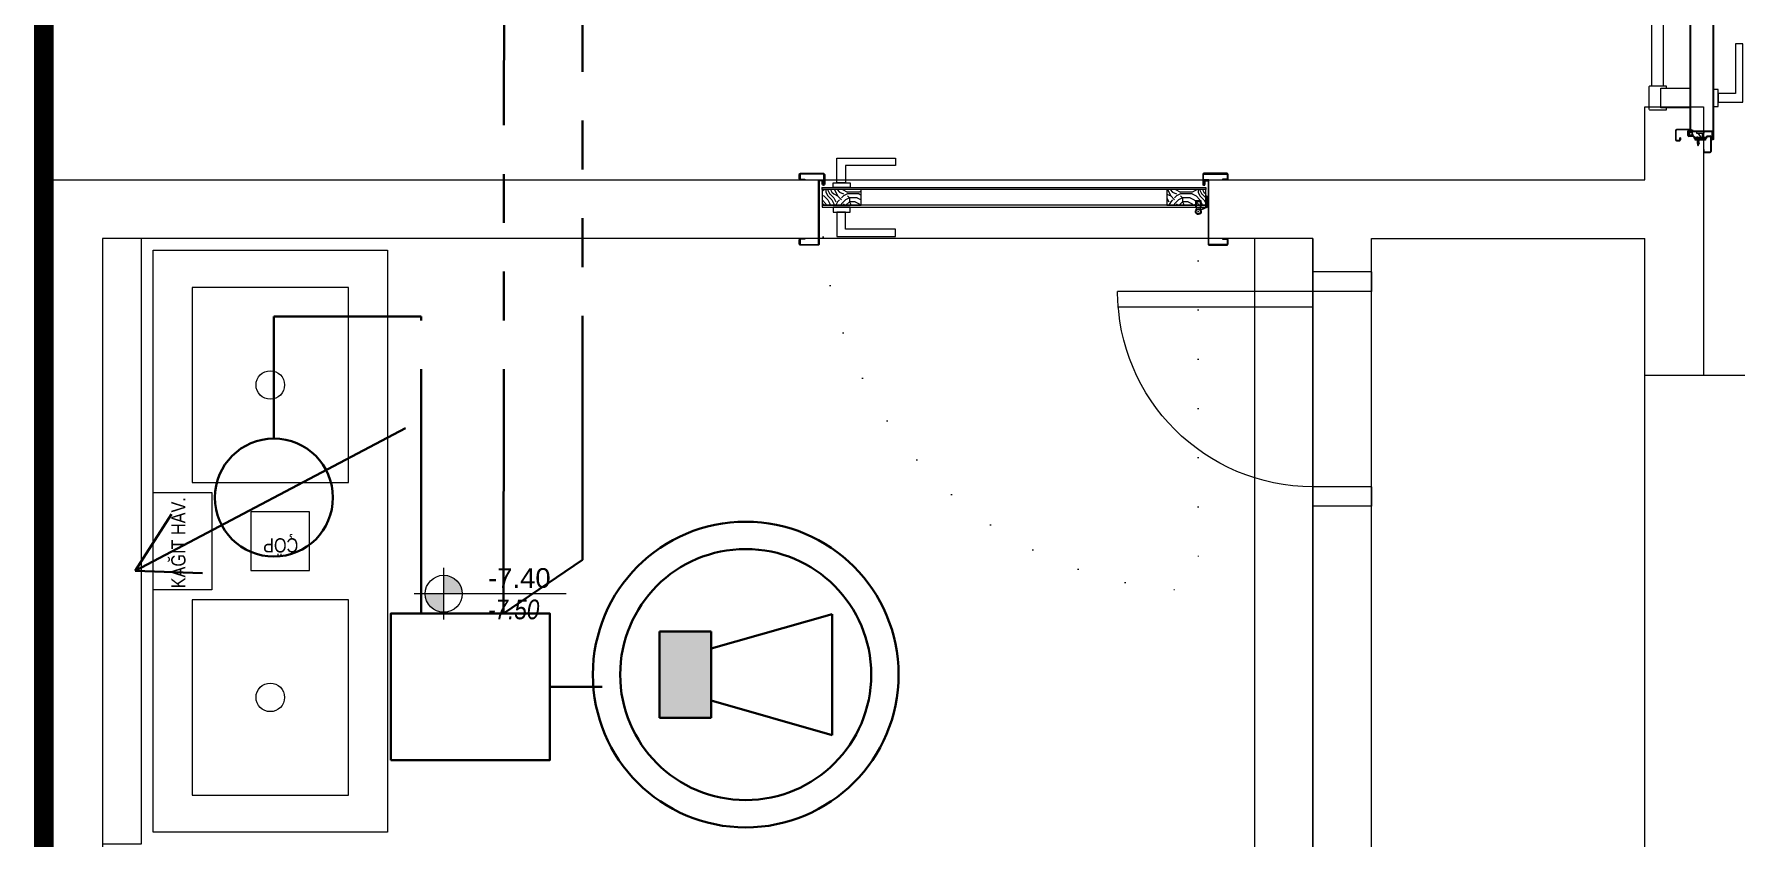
# Model space of a CAD drawing. Header units: metres. Extents: x -13545 to 152404, y -11890 to 28436.
# Drawn here: x 62057.5 to 62493.3, y 2881.5 to 3087.4 of the extents above; entities that cross this region are included whole.
import ezdxf
from ezdxf.enums import TextEntityAlignment as Align

# ---------------------------------------------------------------- set-up
doc = ezdxf.new("R2010")
doc.units = ezdxf.units.M
doc.header["$LTSCALE"] = 100
doc.header["$MEASUREMENT"] = 0
for name, pattern in [('DOT2', [0.125, 0, -0.125]), ('HIDDEN', [0.375, 0.25, -0.125]), ('PHANTOM2', [1.25, 0.625, -0.125, 0.125, -0.125, 0.125, -0.125])]:
    doc.linetypes.add(name, pattern=pattern)
doc.layers.get('0').update_dxf_attribs({"color": 9, "lineweight": 9})
for name, color, linetype, lineweight in [('00', 9, 'Continuous', 9), ('01', 9, 'Continuous', 9), ('06C @ 1', 9, 'Continuous', 9), ('06D', 9, 'Continuous', 9), ('09', 9, 'Continuous', 9), ('10', 9, 'Continuous', 9), ('12', 9, 'Continuous', 9), ('14', 9, 'Continuous', 9), ('20', 9, 'DOT2', 9), ('21', 9, 'Continuous', 9), ('E-3W ACİL ANONS İÇİN HOPARLÖR (GÖMME) (YANGINA DAYANIKLI)', 7, 'Continuous', 30), ('E-KABLO', 7, 'Continuous', 30), ('E-SES AYAR ANAHTARI', 7, 'Continuous', 30), ('E-YAZI', 7, 'Continuous', 30), ('SERAMİK', 1, 'Continuous', 9), ('TEFRİŞ', 9, 'Continuous', 9), ('YAZI', 7, 'Continuous', 9)]:
    doc.layers.add(name, color=color, linetype=linetype, lineweight=lineweight)
doc.styles.add('Arial', font='arial.ttf', dxfattribs={"height": 2.5})
doc.styles.add('MuuM_TEXT-ITALIC', font='ARIALNI.TTF')
doc.styles.add('MuuM_TEXT-STANDART', font='ARIALN.TTF')

# ---------------------------------------------------------------- blocks, each defined once
blk = doc.blocks.new('100_3W ACİL ANONS İÇİN HOPARLÖR (GÖMME) (YANGINA DAYANIKLI)')
at = {"layer": 'E-3W ACİL ANONS İÇİN HOPARLÖR (GÖMME) (YANGINA DAYANIKLI)', "color": 4}
for p, q in [((-0.632, 0.474), (1.58, 1.106)), ((1.58, -1.106), (1.58, 1.106)), ((-1.58, -0.79), (-1.58, 0.79)), ((-1.58, 0.79), (-0.632, 0.79)), ((-0.632, 0.79), (-0.632, -0.79)), ((-0.632, -0.474), (1.58, -1.106)), ((-0.632, -0.79), (-1.58, -0.79))]:
    blk.add_line(p, q, dxfattribs=at)
at = {"layer": 'E-3W ACİL ANONS İÇİN HOPARLÖR (GÖMME) (YANGINA DAYANIKLI)', "color": 3}
for radius in [2.796, 2.296]:
    blk.add_circle((0, 0), radius, dxfattribs=at)
at = {"layer": 'E-3W ACİL ANONS İÇİN HOPARLÖR (GÖMME) (YANGINA DAYANIKLI)', "color": 4}
blk.add_solid([(-1.58, 0.79), (-0.632, 0.79), (-1.58, -0.79), (-0.632, -0.79)], dxfattribs=at)
blk = doc.blocks.new('100_SES AYAR ANAHTARI')
at = {"layer": 'E-SES AYAR ANAHTARI', "color": 4}
for p, q in [((1.776, 3.255), (0.915, 3.283)), ((1.776, 3.255), (-1.686, 1.426)), ((1.776, 3.255), (1.312, 2.529)), ((0, 0), (0, 1.561))]:
    blk.add_line(p, q, dxfattribs=at)
blk.add_circle((0, 2.317), 0.756, dxfattribs=at)
blk = doc.blocks.new('1.bod.mimari.elk')
at = {"layer": '01'}
blk.add_lwpolyline([(6510, -5630), (6510, -5630), (6510, -5630), (6510, -6180), (6780, -6180), (6780, -5630), (6780, -5630), (6780, -5630), (6820, -5630), (6820, -6230), (6470, -6230), (6470, -5630), (6510, -5630)], dxfattribs=at)
blk = doc.blocks.new('*U19')
at = {"ltscale": 15}
for p, q in [((-24.9, 0.9), (-25.7, 0)), ((-24.9, -0.9), (-25.7, 0)), ((-22.9, 1.5), (-24.9, 0.9)), ((-22.9, 1.5), (-22.9, -1.5)), ((-21.2, -2.7), (-18.1, 2.8)), ((-21, -2.7), (-17.9, 2.7)), ((-19.7, -2.7), (-16.6, 2.8)), ((-19.5, -2.7), (-16.4, 2.7)), ((-18.5, 1.5), (-18.3, 2)), ((-18.2, -2.7), (-15.1, 2.8)), ((-18, -2.7), (-14.9, 2.7)), ((-17, 1.5), (-16.8, 2)), ((-16.7, -2.7), (-13.6, 2.8)), ((-16.5, -2.7), (-13.4, 2.7)), ((-15.5, 1.5), (-15.3, 2)), ((-15.2, -2.7), (-12.1, 2.8)), ((-15, -2.7), (-11.9, 2.7)), ((-14, 1.5), (-13.8, 2)), ((-13.7, -2.7), (-10.6, 2.8)), ((-13.5, -2.7), (-10.4, 2.7)), ((-12.5, 1.5), (-12.3, 2)), ((-12.2, -2.7), (-9.1, 2.8)), ((-12, -2.7), (-8.9, 2.7)), ((-11, 1.5), (-10.8, 2)), ((-10.7, -2.7), (-7.6, 2.8)), ((-10.5, -2.7), (-7.4, 2.7)), ((-9.5, 1.5), (-9.3, 2)), ((-9.2, -2.7), (-6.1, 2.8)), ((-9, -2.7), (-5.9, 2.7)), ((-8, 1.5), (-7.8, 2)), ((-7.7, -2.7), (-4.6, 2.8)), ((-7.5, -2.7), (-4.4, 2.7)), ((-6.5, 1.5), (-6.3, 2)), ((-6.2, -2.7), (-3.1, 2.8)), ((-6, -2.7), (-2.9, 2.7)), ((-5, 1.5), (-4.8, 2)), ((-4.7, -2.7), (-1.6, 2.8)), ((-4.5, -2.7), (-1.4, 2.7)), ((-3.5, 1.5), (-3.3, 2)), ((-2, 1.5), (-1.8, 2)), ((-0.5, 4.2), (-1.5, 1.5)), ((0, 0.5), (-0.6, 0.5)), ((-24.9, -0.9), (-22.9, -1.5)), ((-8.6, -1.5), (-22.9, -1.5)), ((-21.2, -2.7), (-20.9, -1.5)), ((-20.3, -1.5), (-19.1, -1.5)), ((-19.7, -2.7), (-19.4, -1.5)), ((-18.8, -1.5), (-17.6, -1.5)), ((-18.2, -2.7), (-17.9, -1.5)), ((-17.3, -1.5), (-16.1, -1.5)), ((-16.7, -2.7), (-16.4, -1.5)), ((-15.8, -1.5), (-14.6, -1.5)), ((-15.2, -2.7), (-14.9, -1.5)), ((-14.3, -1.5), (-13.1, -1.5)), ((-13.7, -2.7), (-13.4, -1.5)), ((-12.8, -1.5), (-11.6, -1.5)), ((-12.2, -2.7), (-11.9, -1.5)), ((-11.3, -1.5), (-10.1, -1.5)), ((-10.7, -2.7), (-10.4, -1.5)), ((-9.8, -1.5), (-8.6, -1.5)), ((-9.2, -2.7), (-8.9, -1.5)), ((-8.3, -1.5), (-7.1, -1.5)), ((-7.7, -2.7), (-7.4, -1.5)), ((-6.8, -1.5), (-5.6, -1.5)), ((-6.2, -2.7), (-5.9, -1.5)), ((-5.3, -1.5), (-4.1, -1.5)), ((-4.7, -2.7), (-4.4, -1.5)), ((-3.8, -1.5), (-2.1, -1.5)), ((-0.5, -4.2), (-1.5, -1.5)), ((0, -0.5), (-0.6, -0.5))]:
    blk.add_line(p, q, dxfattribs=at)
for p, q in [((-6.9, 1.5), (-22.9, 1.5)), ((-17.4, 1.5), (-18.6, 1.5)), ((-15.9, 1.5), (-17.1, 1.5)), ((-14.4, 1.5), (-15.6, 1.5)), ((-12.9, 1.5), (-14.1, 1.5)), ((-11.4, 1.5), (-12.6, 1.5)), ((-9.9, 1.5), (-11.1, 1.5)), ((-8.4, 1.5), (-9.6, 1.5)), ((-6.9, 1.5), (-8.1, 1.5)), ((-5.4, 1.5), (-6.6, 1.5)), ((-3.9, 1.5), (-5.1, 1.5)), ((-2.4, 1.5), (-3.6, 1.5)), ((-1.5, 1.5), (-2.1, 1.5)), ((0, 0.5), (0, 4.1)), ((-1.5, -1.5), (-2.1, -1.5)), ((0, -0.5), (0, -4.1))]:
    blk.add_line(p, q)
for centre, radius, start, end in [((-26, 3.9), 3.92, 274.361, 322.1025), ((-26, -3.9), 3.92, 37.8975, 85.639), ((-18, 2.8), 0.0971, 330.3204, 150.3204), ((-16.5, 2.8), 0.0971, 330.3204, 150.3204), ((-15, 2.8), 0.0971, 330.3204, 150.3204), ((-13.5, 2.8), 0.0971, 330.3204, 150.3204), ((-12, 2.8), 0.0971, 330.3204, 150.3204), ((-10.5, 2.8), 0.0971, 330.3204, 150.3204), ((-9, 2.8), 0.0971, 330.3204, 150.3204), ((-7.5, 2.8), 0.0971, 330.3204, 150.3204), ((-6, 2.8), 0.0971, 330.3204, 150.3204), ((-4.5, 2.8), 0.0971, 330.3204, 150.3204), ((-3, 2.8), 0.0971, 330.3204, 150.3204), ((-1.5, 2.8), 0.0971, 330.3204, 150.3204), ((-0.6, 0), 0.486, 90, 270), ((-0.3, 4.1), 0.25, 0, 150.0864), ((-21.1, -2.7), 0.0971, 150.3204, 330.3204), ((-19.6, -2.7), 0.0971, 150.3204, 330.3204), ((-18.1, -2.7), 0.0971, 150.3204, 330.3204), ((-16.6, -2.7), 0.0971, 150.3204, 330.3204), ((-15.1, -2.7), 0.0971, 150.3204, 330.3204), ((-13.6, -2.7), 0.0971, 150.3204, 330.3204), ((-12.1, -2.7), 0.0971, 150.3204, 330.3204), ((-10.6, -2.7), 0.0971, 150.3204, 330.3204), ((-9.1, -2.7), 0.0971, 150.3204, 330.3204), ((-7.6, -2.7), 0.0971, 150.3204, 330.3204), ((-6.1, -2.7), 0.0971, 150.3204, 330.3204), ((-4.6, -2.7), 0.0971, 150.3204, 330.3204), ((-0.3, -4.1), 0.25, 209.9136, 0)]:
    blk.add_arc(centre, radius, start, end, dxfattribs=at)
blk = doc.blocks.new('conta')
at = {"ltscale": 10}
for p, q in [((-2649.88, 5344.46), (-2649.78, 5344.3)), ((-2649.87, 5345.53), (-2649.81, 5345.61)), ((-2649.78, 5344.3), (-2649.74, 5344.3)), ((-2649.72, 5345.4), (-2649.28, 5345.4)), ((-2649.25, 5345.41), (-2649.09, 5345.51)), ((-2648.97, 5344.05), (-2648.78, 5343.8)), ((-2648.87, 5344.09), (-2648.7, 5343.86)), ((-2648.83, 5344.87), (-2648.56, 5345.24)), ((-2648.77, 5345.12), (-2648.63, 5345.3)), ((-2648.71, 5343.79), (-2648.71, 5343.79)), ((-2648.56, 5345.31), (-2648.56, 5345.31))]:
    blk.add_line(p, q, dxfattribs=at)
for centre, radius, start, end in [((-2653.03, 5345), 3.19, 350.4674, 8.9372), ((-2649.87, 5344.47), 0.02, 170.4674, 213.7451), ((-2649.83, 5345.5), 0.05, 140.6345, 188.9372), ((-2649.74, 5345.58), 0.0696, 22.2428, 159.258), ((-2650.94, 5345.01), 1.24, 340.3382, 16.7772), ((-2649.74, 5344.58), 0.03, 160.3382, 273.2666), ((-2649.72, 5345.37), 0.03, 90, 196.7772), ((-2649.56, 5341.55), 3.01, 80.4362, 93.2666), ((-2649.28, 5345.45), 0.05, 270, 303.0062), ((-2649.22, 5344.14), 0.231, 353.9571, 81.9004), ((-2649.08, 5345.49), 0.03, 4.7972, 123.0062), ((-2649.06, 5344.54), 0.03, 260.4362, 338.7066), ((-2650.22, 5344.99), 1.27, 338.7066, 23.0418), ((-2648.89, 5344.11), 0.1, 173.9571, 217.2653), ((-2649.01, 5345.57), 0.05, 18.7951, 42.1429), ((-2651.17, 5344.83), 2.33, 7.5897, 18.7951), ((-2658.2, 5345.19), 9.36, 353.6857, 357.8537), ((-2648.79, 5344.15), 0.1, 173.6857, 217.2653), ((-2648.81, 5345.15), 0.05, 187.5897, 322.7347), ((-2648.79, 5344.84), 0.05, 142.7347, 180.2669), ((-2648.74, 5343.83), 0.05, 217.2653, 307.2653), ((-2648.74, 5343.83), 0.05, 307.2653, 37.2653), ((-2648.59, 5345.27), 0.05, 52.7347, 142.7347), ((-2648.59, 5345.27), 0.05, 322.7347, 52.7347)]:
    blk.add_arc(centre, radius, start, end, dxfattribs=at)
for points, knots in [([(-2649.74, 5344.31), (-2649.74, 5344.34), (-2649.7, 5344.52), (-2649.59, 5344.33), (-2649.34, 5344.36), (-2649.23, 5344.37), (-2649.18, 5344.37)], [0, 0, 0, 0, 0.1008757, 0.3841126, 0.5436166, 0.6906785, 0.6906785, 0.6906785, 0.6906785]), ([(-2648.98, 5345.6), (-2649, 5345.63), (-2649.09, 5345.71), (-2649.23, 5345.44), (-2649.32, 5345.74), (-2649.39, 5345.46), (-2649.51, 5345.75), (-2649.59, 5345.5), (-2649.65, 5345.57), (-2649.68, 5345.61)], [0.0086373, 0.0086373, 0.0086373, 0.0086373, 0.1097304, 0.3133405, 0.4430081, 0.5658764, 0.7165186, 0.8527974, 0.9648495, 0.9648495, 0.9648495, 0.9648495])]:
    blk.add_open_spline(points, degree=3, knots=knots, dxfattribs=at)
blk = doc.blocks.new('p-yn_sackasa')
at = {"layer": '10', "linetype": 'Continuous'}
for p, q in [((0, 6.16), (0, 6.9)), ((0.01, 6.9), (0.01, 6.15)), ((0.14, 6.9), (0.14, 6.16)), ((0.15, 6.9), (0.15, 6.16)), ((2.69, 7.16), (0.26, 7.16)), ((2.69, 7.15), (0.26, 7.15)), ((2.69, 7.02), (0.26, 7.02)), ((0.26, 7.01), (2.69, 7.01)), ((0.26, 6.05), (0.76, 6.05)), ((0.75, 6.04), (0.26, 6.04)), ((0.26, 5.91), (0.75, 5.91)), ((0.76, 5.9), (0.26, 5.9)), ((0.75, 5.91), (0.75, 6.04)), ((0.76, 5.9), (0.76, 6.05)), ((2.8, 3.29), (2.8, 6.9)), ((2.81, 3.29), (2.81, 6.9)), ((2.94, 3.29), (2.94, 6.9)), ((2.95, 3.29), (2.95, 6.9)), ((-2.19, 0), (-2.19, -0.15)), ((0.67, -0.71), (0.67, 2.27)), ((0.69, -0.71), (0.69, 2.27)), ((0.81, -0.71), (0.81, 2.27)), ((0.83, -0.71), (0.83, 2.27)), ((0.92, 2.33), (0.95, 2.32)), ((0.93, 2.34), (0.95, 2.33)), ((1.01, 2.46), (0.99, 2.47)), ((0.99, 2.46), (1.01, 2.45)), ((1.11, 2.52), (1.11, 3.73)), ((1.12, 2.52), (1.12, 3.73)), ((1.25, 3.73), (1.25, 2.52)), ((1.26, 2.52), (1.26, 3.73)), ((1.37, 3.98), (2.49, 3.98)), ((2.49, 3.97), (1.37, 3.97)), ((1.37, 3.84), (2.49, 3.84)), ((2.49, 3.83), (1.37, 3.83)), ((2.6, 3.69), (2.5, 3.36)), ((2.51, 3.35), (2.61, 3.69)), ((2.73, 3.65), (2.63, 3.32)), ((2.74, 3.64), (2.64, 3.31)), ((-2.95, -0.25), (-2.95, -1.75)), ((-2.94, -1.75), (-2.94, -0.25)), ((-2.81, -0.25), (-2.81, -1.75)), ((-2.8, -0.25), (-2.8, -1.75)), ((-2.19, 0), (-2.7, 0)), ((-2.2, -0.01), (-2.7, -0.01)), ((-2.2, -0.14), (-2.7, -0.14)), ((-2.19, -0.15), (-2.7, -0.15)), ((1.01, -1.85), (-2.7, -1.85)), ((1.01, -1.86), (-2.7, -1.86)), ((-2.7, -1.99), (1.01, -1.99)), ((1.01, -2), (-2.7, -2)), ((-2.2, -0.14), (-2.2, -0.01)), ((0.92, -0.77), (0.95, -0.76)), ((0.93, -0.78), (0.95, -0.77)), ((0.99, -0.89), (1.01, -0.88)), ((1.01, -0.89), (0.99, -0.91)), ((1.11, -0.96), (1.11, -1.75)), ((1.12, -0.96), (1.12, -1.75)), ((1.25, -0.96), (1.25, -1.75)), ((1.26, -0.96), (1.26, -1.75))]:
    blk.add_line(p, q, dxfattribs=at)
for points in [[(0.15, 2.14), (0.67, 2.14), (0.67, -0.54), (0.15, -0.54)], [(0.15, 2.14), (0.41, 2.14), (0.41, -0.54), (0.15, -0.54)]]:
    blk.add_lwpolyline(points, close=True, dxfattribs=at)
for centre, radius, start, end in [((0.26, 6.9), 0.261, 90, 180), ((0.26, 6.16), 0.261, 180, 270), ((0.26, 6.9), 0.249, 90, 180), ((0.26, 6.16), 0.249, 181.345, 271.3502), ((0.26, 6.9), 0.122, 90, 180), ((0.26, 6.16), 0.122, 180, 270), ((0.26, 6.9), 0.11, 90, 180), ((0.26, 6.16), 0.11, 180, 270), ((2.69, 6.9), 0.261, 0, 90), ((2.69, 6.9), 0.249, 0, 90), ((2.69, 6.9), 0.122, 0, 90), ((2.69, 6.9), 0.11, 0, 90), ((0.89, 2.27), 0.219, 63.2153, 180), ((0.89, 2.27), 0.206, 63.2169, 180), ((0.89, 2.27), 0.0801, 63.215, 180), ((0.89, 2.27), 0.0674, 63.2144, 180), ((1.04, 2.52), 0.206, 243.2197, 0), ((1.04, 2.52), 0.219, 243.2148, 0), ((1.04, 2.52), 0.0801, 243.2203, 0), ((1.04, 2.52), 0.0674, 243.2129, 0), ((1.37, 3.73), 0.253, 90, 180), ((1.37, 3.73), 0.24, 90, 180), ((1.37, 3.73), 0.114, 90, 180), ((1.37, 3.73), 0.101, 90, 180), ((2.49, 3.72), 0.261, 342.8602, 90), ((2.49, 3.72), 0.249, 342.8613, 90), ((2.49, 3.72), 0.122, 342.8607, 90), ((2.49, 3.72), 0.11, 342.8621, 90), ((2.72, 3.29), 0.232, 162.8601, 0), ((2.72, 3.29), 0.219, 162.8613, 0), ((2.72, 3.29), 0.0927, 162.8605, 0), ((2.72, 3.29), 0.0801, 162.8624, 0), ((-2.7, -0.25), 0.253, 90, 180), ((-2.7, -1.75), 0.253, 180, 270), ((-2.7, -0.25), 0.24, 90, 180), ((-2.7, -1.75), 0.24, 180, 270), ((-2.7, -0.25), 0.114, 90, 180), ((-2.7, -1.75), 0.114, 180, 270), ((-2.7, -0.25), 0.101, 90, 180), ((-2.7, -1.75), 0.101, 180, 270), ((0.89, -0.71), 0.219, 180, 296.785), ((0.89, -0.71), 0.206, 180, 296.7851), ((0.89, -0.71), 0.0801, 180, 296.785), ((0.89, -0.71), 0.0674, 180, 180.5245), ((0.89, -0.71), 0.0674, 180, 296.7871), ((1.04, -0.96), 0.219, 0, 116.7854), ((1.04, -0.96), 0.206, 0, 116.7836), ((1.04, -0.96), 0.0801, 0, 116.7811), ((1.04, -0.96), 0.0674, 0, 116.7871), ((1.01, -1.75), 0.114, 270, 0), ((1.01, -1.75), 0.24, 270, 0), ((1.01, -1.75), 0.101, 270, 0), ((1.01, -1.75), 0.253, 270, 0)]:
    blk.add_arc(centre, radius, start, end, dxfattribs=at)
at = {"layer": '10', "xscale": 0.0842696629213483, "yscale": 0.0842696629213483, "zscale": 0.0842696629213483}
blk.add_blockref('*U19', (0.95, 1.35), dxfattribs=at)
at = {"layer": '14', "xscale": -0.7887640449438696, "yscale": 0.7887640449438696, "zscale": 0.7887640449438204, "rotation": 90}
blk.add_blockref('conta', (4217.78, -2086.42), dxfattribs=at)
blk = doc.blocks.new('*U335')
at = {"layer": '06D'}
for points in [[(8.5, 9.56), (7.87, 9.56), (7.87, 13.56, -0.414214), (8.25, 13.93), (13.75, 13.93, -0.414214), (14.12, 13.56), (14.12, 9.56), (13.5, 9.56)], [(111.5, 9.56), (112.12, 9.56), (112.12, 13.56, 0.414214), (111.75, 13.93), (106.25, 13.93, 0.414214), (105.87, 13.56), (105.87, 9.56), (106.5, 9.56)]]:
    blk.add_lwpolyline(points, format="xyb", dxfattribs=at)
for points in [[(14.12, 13.31), (105.87, 13.31), (105.87, 10.18), (14.12, 10.18)], [(8.5, 12.06), (13.5, 12.06), (13.5, 3.44), (8.5, 3.44)], [(111.5, 10.94), (106.5, 10.94), (106.5, 3.44), (111.5, 3.44)]]:
    blk.add_lwpolyline(points, close=True, dxfattribs=at)
for points in [[(110.12, -3.81), (110.12, -10.06), (95.12, -10.06), (95.12, -8.19), (107.87, -8.19), (107.87, -8.19), (107.87, -3.81), (110.12, -3.81)], [(111.2, -2.56), (111.2, -3.81), (106.8, -3.81), (106.8, -2.56), (111.2, -2.56)]]:
    blk.add_lwpolyline(points, dxfattribs=at)
at = {"layer": '10', "ltscale": 10}
for p, q in [((2, 1.51), (1, 1.51)), ((2, 1.31), (1, 1.31)), ((1, 0.91), (2, 0.26)), ((2, 0.26), (2, 1.76)), ((2, 1.76), (2.3, 1.76)), ((2, -0.17), (2, 0.26)), ((2.3, -2.19), (2.3, 3.34)), ((2.3, 1.76), (2.3, 0.26)), ((2.3, 0.26), (2.3, -0.17)), ((2.4, 3.44), (117.6, 3.44)), ((2.45, -2.29), (2.45, 3.24)), ((2.5, 3.29), (117.5, 3.29)), ((117.55, -2.29), (117.55, 3.24)), ((117.7, -2.19), (117.7, 3.34)), ((117.7, 1.76), (118, 1.76)), ((117.7, 1.33), (117.7, 1.76)), ((117.7, 1.76), (118, 1.76)), ((117.7, 1.33), (117.7, 1.76)), ((117.7, -0.17), (117.7, 1.33)), ((117.7, -0.17), (117.7, 1.33)), ((118, 1.76), (118, 1.33)), ((118, 1.76), (118, 1.33)), ((118, 1.33), (118, -0.17)), ((119, 0.68), (118, 1.33)), ((118, 1.33), (118, -0.17)), ((119, 0.68), (118, 1.33)), ((118, 0.28), (119, 0.28)), ((118, 0.28), (119, 0.28)), ((118, 0.08), (119, 0.08)), ((118, 0.08), (119, 0.08)), ((-1.6, -2.73), (-1.73, -2.62)), ((-1.6, -2.73), (-1.73, -2.62)), ((-1.22, -2.16), (-1.22, -2.29)), ((-1.22, -2.16), (-1.05, -2.16)), ((-1.22, -2.16), (-1.22, -2.29)), ((-1.22, -2.16), (-1.05, -2.16)), ((-1.05, -2), (-1.05, -2.43)), ((-1.05, -2), (-1.05, -2.43)), ((-0.84, -2), (-0.84, -2.43)), ((-0.84, -2), (-0.84, -2.43)), ((0.3, -2.46), (0.3, -2.34)), ((0.4, -2.24), (2.25, -2.24)), ((0.4, -2.56), (119.6, -2.56)), ((0.45, -2.41), (0.45, -2.39)), ((0.45, -2.39), (2.35, -2.39)), ((0.45, -2.41), (119.54, -2.41)), ((2.3, -0.17), (2, -0.17)), ((119.54, -2.39), (117.65, -2.39)), ((118, -0.17), (117.7, -0.17)), ((118, -0.17), (117.7, -0.17)), ((119.6, -2.24), (117.75, -2.24)), ((119.55, -2.41), (119.55, -2.39)), ((119.7, -2.46), (119.7, -2.34))]:
    blk.add_line(p, q, dxfattribs=at)
blk.add_circle((-0.95, -3.26), 0.843, dxfattribs=at)
blk.add_circle((-0.95, -3.26), 0.843, dxfattribs=at)
for centre, radius, start, end in [((2.4, 3.34), 0.1, 90, 180), ((2.5, 3.24), 0.05, 90, 180), ((117.56, 3.3), 0.141, 14.9271, 75.0729), ((-0.95, -3.26), 1.01, 105.7139, 140.5908), ((-0.95, -3.26), 1.01, 105.7139, 140.5908), ((-0.42, -2.26), 0.428, 142.379, 203.648), ((-0.42, -2.26), 0.428, 142.379, 203.648), ((-0.42, -2.26), 0.302, 119.9685, 254.4476), ((-0.42, -2.26), 0.302, 119.9685, 254.4476), ((0.4, -2.34), 0.1, 90, 180), ((0.4, -2.46), 0.1, 180, 270), ((0.45, -2.39), 0.005, 90, 180), ((0.45, -2.41), 0.005, 180, 270), ((2.25, -2.19), 0.05, 270, 0), ((2.35, -2.29), 0.1, 270, 0), ((117.65, -2.29), 0.1, 180, 270), ((117.75, -2.19), 0.05, 180, 270), ((119.54, -2.39), 0.005, 0, 90), ((119.54, -2.41), 0.005, 270, 360), ((119.6, -2.34), 0.1, 0, 90), ((119.6, -2.46), 0.1, 270, 0)]:
    blk.add_arc(centre, radius, start, end, dxfattribs=at)
at = {"layer": '20'}
blk.add_lwpolyline([(0.3, -2.4), (0.3, -121.8, 0.414214), (119.7, -2.4, -1)], format="xyb", dxfattribs=at)
blk.add_blockref('p-yn_sackasa', (0, 0))
at = {"xscale": -1}
blk.add_blockref('p-yn_sackasa', (120, 0), dxfattribs=at)
blk = doc.blocks.new('p-kapı kolu')
for points in [[(2.2, 0), (2.2, -1.25), (-2.2, -1.25), (-2.2, 0), (2.2, 0)], [(1.225, -1.25), (1.225, -7.5), (-13.775, -7.5), (-13.775, -5.625), (-1.025, -5.625), (-1.025, -5.625), (-1.025, -1.25), (1.225, -1.25)]]:
    blk.add_lwpolyline(points)
blk = doc.blocks.new('K-AH-01')
at = {"layer": '09'}
h = blk.add_hatch(dxfattribs=at)
h.set_pattern_fill('LOGEND', color=256, scale=10, style=0)
h.set_pattern_definition([(7e-15, (-3944.073, -2726.897), (10, 10), [3, -7]), (7e-15, (-3944.073, -2726.397), (10, 10), [3, -7]), (7e-15, (-3943.573, -2725.397), (10, 10), [2, -8]), (7e-15, (-3943.073, -2724.397), (10, 10), [1.5, -8.5]), (7e-15, (-3943.073, -2723.397), (10, 10), [1, -9]), (7e-15, (-3945.573, -2722.397), (10, 10), [0.5, -2.5, 0.5, -6.5]), (7e-15, (-3944.073, -2721.897), (10, 10), [0.5, -4, 1.5, -4]), (7e-15, (-3942.073, -2721.397), (10, 10), [0.5, -0.5, 0.5, -8.5]), (7e-15, (-3942.573, -2720.897), (10, 10), [0.5, -9.5]), (7e-15, (-3943.073, -2719.897), (10, 10), [1.5, -8.5]), (7e-15, (-3943.073, -2718.897), (10, 10), [2, -8]), (7e-15, (-3943.573, -2717.897), (10, 10), [2.5, -3, 0.5, -4]), (90, (-3947.573, -2723.897), (-10, 10), [0.5, -1, 2.5, -6]), (90, (-3947.073, -2722.897), (-10, 10), [0.5, -0.5, 1.5, -7.5]), (90, (-3946.573, -2718.897), (-10, 10), [1, -9]), (90, (-3946.073, -2722.897), (-10, 10), [2, -3, 0.5, -4.5]), (90, (-3945.573, -2717.397), (-10, 10), [0.5, -9.5]), (90, (-3945.073, -2722.397), (-10, 10), [1.5, -8.5]), (90, (-3944.073, -2721.897), (-10, 10), [1, -9]), (90, (-3943.073, -2721.897), (-10, 10), [0.5, -1.5, 1.5, -6.5]), (90, (-3942.573, -2721.397), (-10, 10), [0.5, -9.5]), (90, (-3942.073, -2723.397), (-10, 10), [1.4, -8.6]), (90, (-3941.573, -2725.397), (-10, 10), [1, -9]), (90, (-3940.573, -2721.397), (-10, 10), [0.5, -9.5]), (90, (-3939.573, -2721.897), (-10, 10), [1.5, -8.5]), (90, (-3938.573, -2721.897), (-10, 10), [1.5, -8.5]), (45, (-3940.073, -2725.8966), (1e-15, 10), [0.7071, -0.7071, 0.7071, -12.020836]), (45, (-3942.073, -2723.3966), (1e-15, 10), [1.4142, -12.727936]), (45, (-3946.073, -2718.3966), (1e-15, 10), [1.4142, -12.727936]), (45, (-3944.073, -2720.8966), (1e-15, 10), [1.4142, -12.727936]), (45, (-3943.573, -2722.8966), (1e-15, 10), [1.4142, -12.727936]), (45, (-3940.573, -2724.8966), (1e-15, 10), [1.4142, -12.727936]), (45, (-3941.573, -2724.3966), (1e-15, 10), [2.12132, -12.020816]), (45, (-3944.573, -2719.8966), (1e-15, 10), [0.7071, -13.435036]), (45, (-3945.073, -2718.8966), (1e-15, 10), [0.7071, -13.435036]), (45, (-3941.073, -2718.8966), (1e-15, 10), [0.7071, -13.435036]), (45, (-3945.073, -2723.8966), (1e-15, 10), [0.7071, -13.435036]), (45, (-3939.573, -2720.3966), (1e-15, 10), [0.7071, -13.435036]), (45, (-3943.073, -2721.3966), (1e-15, 10), [0.7071, -13.435036]), (45, (-3942.073, -2720.3966), (1e-15, 10), [0.7071, -13.435036]), (135, (-3942.573, -2722.3966), (-10, 1e-15), [0.7071, -0.7071, 2.12132, -10.606616]), (135, (-3941.073, -2722.3966), (-10, 1e-15), [0.7071, -13.435036]), (135, (-3941.073, -2725.8966), (-10, 1e-15), [0.7071, -13.435036]), (135, (-3943.073, -2723.3966), (-10, 1e-15), [0.7071, -13.435036]), (135, (-3941.573, -2721.3966), (-10, 1e-15), [0.7071, -13.435036]), (135, (-3944.073, -2723.8966), (-10, 1e-15), [0.7071, -13.435036]), (135, (-3940.073, -2723.8966), (-10, 1e-15), [0.7071, -13.435036]), (135, (-3947.073, -2726.8966), (-10, 1e-15), [0.7071, -13.435036]), (135, (-3946.573, -2726.3966), (-10, 1e-15), [1.4142, -12.727936]), (135, (-3946.073, -2725.8966), (-10, 1e-15), [1.4142, -12.727936]), (135, (-3945.073, -2725.8966), (-10, 1e-15), [1.4142, -12.727936]), (135, (-3944.573, -2724.8966), (-10, 1e-15), [1.4142, -12.727936]), (135, (-3940.573, -2720.8966), (-10, 1e-15), [1.4142, -12.727936]), (135, (-3938.573, -2725.8966), (-10, 1e-15), [1.4142, -12.727936]), (135, (-3938.073, -2717.8966), (-10, 1e-15), [1.4142, -12.727936]), (135, (-3938.073, -2718.8966), (-10, 1e-15), [1.4142, -12.727936]), (135, (-3939.073, -2719.3966), (-10, 1e-15), [1.4142, -12.727936]), (135, (-3946.073, -2719.3966), (-10, 1e-15), [2.12132, -12.020816]), (135, (-3939.573, -2720.3966), (-10, 1e-15), [2.12132, -12.020816]), (26.56505, (-3945.0727, -2717.3966), (10, 4e-09), [1.118, -21.24268]), (26.56505, (-3945.0727, -2722.3966), (10, 4e-09), [1.118, -21.24268]), (26.56505, (-3944.0727, -2719.3966), (10, 4e-09), [1.118, -21.24268]), (26.56505, (-3941.0727, -2726.3966), (10, 4e-09), [1.118, -21.24268]), (26.56505, (-3941.5727, -2725.3966), (10, 4e-09), [1.118, -21.24268]), (26.56505, (-3944.5727, -2723.3966), (10, 4e-09), [1.118, -21.24268]), (26.56505, (-3944.5727, -2718.3966), (10, 4e-09), [1.118, -21.24268]), (26.56505, (-3941.5727, -2721.3966), (10, 4e-09), [2.236, -20.12468]), (63.43495, (-3941.5727, -2719.8966), (5e-10, 10), [1.118, -21.24268]), (63.43495, (-3940.0727, -2722.8966), (5e-10, 10), [1.118, -21.24268]), (63.43495, (-3945.0727, -2720.8966), (5e-10, 10), [1.118, -21.24268]), (63.43495, (-3947.0727, -2720.3966), (5e-10, 10), [1.118, -21.24268]), (63.43495, (-3941.0727, -2722.3966), (5e-10, 10), [1.118, -21.24268]), (63.43495, (-3942.0727, -2722.3966), (5e-10, 10), [1.118, -21.24268]), (63.43495, (-3946.0727, -2720.8966), (5e-10, 10), [2.236, -20.12468]), (63.43495, (-3938.5727, -2724.3966), (5e-10, 10), [2.236, -20.12468]), (63.43495, (-3939.5727, -2723.8966), (5e-10, 10), [2.236, -20.12468]), (116.56505, (-3947.5727, -2725.3966), (-4e-09, 10), [1.118, -21.24268]), (116.56505, (-3947.5727, -2719.8966), (-4e-09, 10), [1.118, -21.24268]), (116.56505, (-3945.5727, -2726.8966), (-4e-09, 10), [1.118, -21.24268]), (116.56505, (-3946.5727, -2717.8966), (-4e-09, 10), [1.118, -21.24268]), (116.56505, (-3945.5727, -2723.8966), (-4e-09, 10), [1.118, -21.24268]), (116.56505, (-3943.5727, -2722.8966), (-4e-09, 10), [1.118, -21.24268]), (116.56505, (-3942.5727, -2720.8966), (-4e-09, 10), [1.118, -21.24268]), (116.56505, (-3947.0727, -2724.8966), (3.2e-06, 10.0000016), [1.118, -21.24268]), (116.56505, (-3944.5727, -2723.3966), (-4e-09, 10), [1.118, -21.24268]), (116.56505, (-3941.5727, -2724.3966), (-4e-09, 10), [1.118, -21.24268]), (116.56505, (-3940.5727, -2723.3966), (-4e-09, 10), [1.118, -21.24268]), (116.56505, (-3938.5727, -2720.3966), (-4e-09, 10), [1.118, -21.24268]), (116.56505, (-3946.0727, -2717.3966), (-4e-09, 10), [1.118, -21.24268]), (116.56505, (-3947.5727, -2717.8966), (-4e-09, 10), [2.236, -20.12468]), (116.56505, (-3946.0727, -2724.8966), (-4e-09, 10), [2.236, -20.12468]), (153.43495, (-3947.5727, -2726.3966), (-10, 5e-10), [1.118, -21.24268]), (153.43495, (-3939.0727, -2726.8966), (-10, 5e-10), [1.118, -21.24268]), (153.43495, (-3939.5727, -2721.8966), (-10, 5e-10), [1.118, -21.24268]), (153.43495, (-3943.5727, -2725.3966), (-10, 5e-10), [1.118, -21.24268]), (153.43495, (-3944.0727, -2726.3966), (-10, 5e-10), [1.118, -21.24268]), (153.43495, (-3943.0727, -2724.3966), (-10, 5e-10), [1.118, -21.24268]), (153.43495, (-3940.0727, -2718.3966), (-10, 5e-10), [1.118, -21.24268]), (153.43495, (-3939.0727, -2717.8966), (-10, 5e-10), [2.236, -20.12468])])
h.paths.add_polyline_path([(10.77, 6.46), (10.77, 2.46), (0.77, 2.46), (0.77, 6.46)])
h = blk.add_hatch(dxfattribs=at)
h.set_pattern_fill('LOGEND', color=256, scale=10, style=0)
h.set_pattern_definition([(7e-15, (-3938.781, -2726.897), (10, 10), [3, -7]), (7e-15, (-3938.781, -2726.397), (10, 10), [3, -7]), (7e-15, (-3938.281, -2725.397), (10, 10), [2, -8]), (7e-15, (-3937.781, -2724.397), (10, 10), [1.5, -8.5]), (7e-15, (-3937.781, -2723.397), (10, 10), [1, -9]), (7e-15, (-3940.281, -2722.397), (10, 10), [0.5, -2.5, 0.5, -6.5]), (7e-15, (-3938.781, -2721.897), (10, 10), [0.5, -4, 1.5, -4]), (7e-15, (-3936.781, -2721.397), (10, 10), [0.5, -0.5, 0.5, -8.5]), (7e-15, (-3937.281, -2720.897), (10, 10), [0.5, -9.5]), (7e-15, (-3937.781, -2719.897), (10, 10), [1.5, -8.5]), (7e-15, (-3937.781, -2718.897), (10, 10), [2, -8]), (7e-15, (-3938.281, -2717.897), (10, 10), [2.5, -3, 0.5, -4]), (90, (-3942.281, -2723.897), (-10, 10), [0.5, -1, 2.5, -6]), (90, (-3941.781, -2722.897), (-10, 10), [0.5, -0.5, 1.5, -7.5]), (90, (-3941.281, -2718.897), (-10, 10), [1, -9]), (90, (-3940.781, -2722.897), (-10, 10), [2, -3, 0.5, -4.5]), (90, (-3940.281, -2717.397), (-10, 10), [0.5, -9.5]), (90, (-3939.781, -2722.397), (-10, 10), [1.5, -8.5]), (90, (-3938.781, -2721.897), (-10, 10), [1, -9]), (90, (-3937.781, -2721.897), (-10, 10), [0.5, -1.5, 1.5, -6.5]), (90, (-3937.281, -2721.397), (-10, 10), [0.5, -9.5]), (90, (-3936.781, -2723.397), (-10, 10), [1.4, -8.6]), (90, (-3936.281, -2725.397), (-10, 10), [1, -9]), (90, (-3935.281, -2721.397), (-10, 10), [0.5, -9.5]), (90, (-3934.281, -2721.897), (-10, 10), [1.5, -8.5]), (90, (-3933.281, -2721.897), (-10, 10), [1.5, -8.5]), (45, (-3934.781, -2725.8966), (1e-15, 10), [0.7071, -0.7071, 0.7071, -12.020836]), (45, (-3936.781, -2723.3966), (1e-15, 10), [1.4142, -12.727936]), (45, (-3940.781, -2718.3966), (1e-15, 10), [1.4142, -12.727936]), (45, (-3938.781, -2720.8966), (1e-15, 10), [1.4142, -12.727936]), (45, (-3938.281, -2722.8966), (1e-15, 10), [1.4142, -12.727936]), (45, (-3935.281, -2724.8966), (1e-15, 10), [1.4142, -12.727936]), (45, (-3936.281, -2724.3966), (1e-15, 10), [2.12132, -12.020816]), (45, (-3939.281, -2719.8966), (1e-15, 10), [0.7071, -13.435036]), (45, (-3939.781, -2718.8966), (1e-15, 10), [0.7071, -13.435036]), (45, (-3935.781, -2718.8966), (1e-15, 10), [0.7071, -13.435036]), (45, (-3939.781, -2723.8966), (1e-15, 10), [0.7071, -13.435036]), (45, (-3934.281, -2720.3966), (1e-15, 10), [0.7071, -13.435036]), (45, (-3937.781, -2721.3966), (1e-15, 10), [0.7071, -13.435036]), (45, (-3936.781, -2720.3966), (1e-15, 10), [0.7071, -13.435036]), (135, (-3937.281, -2722.3966), (-10, 1e-15), [0.7071, -0.7071, 2.12132, -10.606616]), (135, (-3935.781, -2722.3966), (-10, 1e-15), [0.7071, -13.435036]), (135, (-3935.781, -2725.8966), (-10, 1e-15), [0.7071, -13.435036]), (135, (-3937.781, -2723.3966), (-10, 1e-15), [0.7071, -13.435036]), (135, (-3936.281, -2721.3966), (-10, 1e-15), [0.7071, -13.435036]), (135, (-3938.781, -2723.8966), (-10, 1e-15), [0.7071, -13.435036]), (135, (-3934.781, -2723.8966), (-10, 1e-15), [0.7071, -13.435036]), (135, (-3941.781, -2726.8966), (-10, 1e-15), [0.7071, -13.435036]), (135, (-3941.281, -2726.3966), (-10, 1e-15), [1.4142, -12.727936]), (135, (-3940.781, -2725.8966), (-10, 1e-15), [1.4142, -12.727936]), (135, (-3939.781, -2725.8966), (-10, 1e-15), [1.4142, -12.727936]), (135, (-3939.281, -2724.8966), (-10, 1e-15), [1.4142, -12.727936]), (135, (-3935.281, -2720.8966), (-10, 1e-15), [1.4142, -12.727936]), (135, (-3933.281, -2725.8966), (-10, 1e-15), [1.4142, -12.727936]), (135, (-3932.781, -2717.8966), (-10, 1e-15), [1.4142, -12.727936]), (135, (-3932.781, -2718.8966), (-10, 1e-15), [1.4142, -12.727936]), (135, (-3933.781, -2719.3966), (-10, 1e-15), [1.4142, -12.727936]), (135, (-3940.781, -2719.3966), (-10, 1e-15), [2.12132, -12.020816]), (135, (-3934.281, -2720.3966), (-10, 1e-15), [2.12132, -12.020816]), (26.56505, (-3939.7813, -2717.3966), (10, 4e-09), [1.118, -21.24268]), (26.56505, (-3939.7813, -2722.3966), (10, 4e-09), [1.118, -21.24268]), (26.56505, (-3938.7813, -2719.3966), (10, 4e-09), [1.118, -21.24268]), (26.56505, (-3935.7813, -2726.3966), (10, 4e-09), [1.118, -21.24268]), (26.56505, (-3936.2813, -2725.3966), (10, 4e-09), [1.118, -21.24268]), (26.56505, (-3939.2813, -2723.3966), (10, 4e-09), [1.118, -21.24268]), (26.56505, (-3939.2813, -2718.3966), (10, 4e-09), [1.118, -21.24268]), (26.56505, (-3936.2813, -2721.3966), (10, 4e-09), [2.236, -20.12468]), (63.43495, (-3936.2813, -2719.8966), (5e-10, 10), [1.118, -21.24268]), (63.43495, (-3934.7813, -2722.8966), (5e-10, 10), [1.118, -21.24268]), (63.43495, (-3939.7813, -2720.8966), (5e-10, 10), [1.118, -21.24268]), (63.43495, (-3941.7813, -2720.3966), (5e-10, 10), [1.118, -21.24268]), (63.43495, (-3935.7813, -2722.3966), (5e-10, 10), [1.118, -21.24268]), (63.43495, (-3936.7813, -2722.3966), (5e-10, 10), [1.118, -21.24268]), (63.43495, (-3940.7813, -2720.8966), (5e-10, 10), [2.236, -20.12468]), (63.43495, (-3933.2813, -2724.3966), (5e-10, 10), [2.236, -20.12468]), (63.43495, (-3934.2813, -2723.8966), (5e-10, 10), [2.236, -20.12468]), (116.56505, (-3942.2813, -2725.3966), (-4e-09, 10), [1.118, -21.24268]), (116.56505, (-3942.2813, -2719.8966), (-4e-09, 10), [1.118, -21.24268]), (116.56505, (-3940.2813, -2726.8966), (-4e-09, 10), [1.118, -21.24268]), (116.56505, (-3941.2813, -2717.8966), (-4e-09, 10), [1.118, -21.24268]), (116.56505, (-3940.2813, -2723.8966), (-4e-09, 10), [1.118, -21.24268]), (116.56505, (-3938.2813, -2722.8966), (-4e-09, 10), [1.118, -21.24268]), (116.56505, (-3937.2813, -2720.8966), (-4e-09, 10), [1.118, -21.24268]), (116.56505, (-3941.7813, -2724.8966), (3.2e-06, 10.0000016), [1.118, -21.24268]), (116.56505, (-3939.2813, -2723.3966), (-4e-09, 10), [1.118, -21.24268]), (116.56505, (-3936.2813, -2724.3966), (-4e-09, 10), [1.118, -21.24268]), (116.56505, (-3935.2813, -2723.3966), (-4e-09, 10), [1.118, -21.24268]), (116.56505, (-3933.2813, -2720.3966), (-4e-09, 10), [1.118, -21.24268]), (116.56505, (-3940.7813, -2717.3966), (-4e-09, 10), [1.118, -21.24268]), (116.56505, (-3942.2813, -2717.8966), (-4e-09, 10), [2.236, -20.12468]), (116.56505, (-3940.7813, -2724.8966), (-4e-09, 10), [2.236, -20.12468]), (153.43495, (-3942.2813, -2726.3966), (-10, 5e-10), [1.118, -21.24268]), (153.43495, (-3933.7813, -2726.8966), (-10, 5e-10), [1.118, -21.24268]), (153.43495, (-3934.2813, -2721.8966), (-10, 5e-10), [1.118, -21.24268]), (153.43495, (-3938.2813, -2725.3966), (-10, 5e-10), [1.118, -21.24268]), (153.43495, (-3938.7813, -2726.3966), (-10, 5e-10), [1.118, -21.24268]), (153.43495, (-3937.7813, -2724.3966), (-10, 5e-10), [1.118, -21.24268]), (153.43495, (-3934.7813, -2718.3966), (-10, 5e-10), [1.118, -21.24268]), (153.43495, (-3933.7813, -2717.8966), (-10, 5e-10), [2.236, -20.12468])])
h.paths.add_polyline_path([(89.06, 2.47), (89.06, 6.46), (99.06, 6.47), (99.06, 2.47)])
at = {"layer": '10'}
for points in [[(-0.44, -1.7), (1.3, -1.7, 0.414214), (1.6, -1.4), (1.6, 1.1, 0.414214), (1.3, 1.4, 0.414214), (1, 1.1), (1, 0.2), (0.2, 0.2), (0.2, 16.4, 0.414214), (-0.1, 16.7), (-4.6, 16.7, 0.414214), (-4.9, 16.4), (-4.9, 15.3, 0.414214), (-4.6, 15), (-3.5, 15), (-3.5, 15.2), (-4.6, 15.2, -0.414214), (-4.7, 15.3), (-4.7, 16.4, -0.414214), (-4.6, 16.5), (-0.2, 16.5), (-0.1, 16.5, -0.414214), (0, 16.4), (0, 0), (1.2, 0), (1.2, 1.1, -0.414214), (1.3, 1.2, -0.414214), (1.4, 1.1), (1.4, -1.4, -0.414214), (1.3, -1.5), (-0.44, -1.5), (-4.6, -1.5, -0.414214), (-4.7, -1.4), (-4.7, -0.3, -0.414214), (-4.6, -0.2), (-3.5, -0.2), (-3.5, 0), (-4.6, 0, 0.414214), (-4.9, -0.3), (-4.9, -1.4, 0.414214), (-4.6, -1.7)], [(100.44, -1.7), (98.7, -1.7, -0.414214), (98.4, -1.4), (98.4, 1.1, -0.414214), (98.7, 1.4, -0.414214), (99, 1.1), (99, 0.2), (99.8, 0.2), (99.8, 16.4, -0.414214), (100.1, 16.7), (104.6, 16.7, -0.414214), (104.9, 16.4), (104.9, 15.3, -0.414214), (104.6, 15), (103.5, 15), (103.5, 15.2), (104.6, 15.2, 0.414214), (104.7, 15.3), (104.7, 16.4, 0.414214), (104.6, 16.5), (100.2, 16.5), (100.1, 16.5, 0.414214), (100, 16.4), (100, 0), (98.8, 0), (98.8, 1.1, 0.414214), (98.7, 1.2, 0.414214), (98.6, 1.1), (98.6, -1.4, 0.414214), (98.7, -1.5), (100.44, -1.5), (104.6, -1.5, 0.414214), (104.7, -1.4), (104.7, -0.3, 0.414214), (104.6, -0.2), (103.5, -0.2), (103.5, 0), (104.6, 0, -0.414214), (104.9, -0.3), (104.9, -1.4, -0.414214), (104.6, -1.7)], [(2.15, 7.6), (0.77, 6.96), (0.77, 4.09), (0.57, 4.09), (0.57, 7.09), (2.04, 7.77, -14.796002)]]:
    blk.add_lwpolyline(points, format="xyb", close=True, dxfattribs=at)
blk.add_circle((2.72, 8.09), 0.55, dxfattribs=at)
at = {"layer": '12'}
for points in [[(0.77, 6.46), (99.06, 6.47), (99.06, 6.97), (0.77, 6.96)], [(0.77, 2.46), (10.77, 2.46), (10.77, 6.46), (0.77, 6.46)], [(89.06, 2.46), (99.06, 2.46), (99.06, 6.47), (89.06, 6.47)], [(0.77, 2.46), (99.06, 2.46), (99.06, 1.96), (0.77, 1.96)]]:
    blk.add_lwpolyline(points, close=True, dxfattribs=at)
at = {"layer": '20'}
blk.add_lwpolyline([(2.72, 8.09), (2.72, 105.23)], dxfattribs=at)
at = {"layer": '20', "linetype": 'HIDDEN'}
for points in [[(1.97, 6.89), (1.97, 5.39), (3.47, 5.39), (3.47, 6.89)], [(2.17, 7.58), (2.17, 5.59), (3.27, 5.59), (3.27, 7.58)]]:
    blk.add_lwpolyline(points, dxfattribs=at)
at = {"layer": '20'}
blk.add_arc((0.77, 6.96), 98.29, 357.0842, 88.8632, dxfattribs=at)
at = {"layer": '06C @ 1', "xscale": -1, "rotation": 180}
blk.add_blockref('p-kapı kolu', (94.06, 6.97), dxfattribs=at)
at = {"layer": '06C @ 1'}
blk.add_blockref('p-kapı kolu', (94.06, 1.96), dxfattribs=at)
blk = doc.blocks.new('ttttttttttttt')
for points in [[(3983.49, -30733.6), (3983.49, -30748.6)], [(3988.49, -30733.6), (3983.49, -30733.6)], [(3988.49, -30733.6), (3988.49, -30748.6)], [(4043.49, -30733.6), (4038.49, -30733.6)], [(4038.49, -30733.6), (4038.49, -30748.6)], [(4043.49, -30733.6), (4043.49, -30748.6)], [(3988.49, -30748.6), (3983.49, -30748.6)], [(4034.49, -30748.6), (3988.49, -30748.6)], [(4034.49, -30748.6), (4034.49, -30798.6)], [(4034.49, -30748.6), (4038.49, -30748.6)], [(4043.49, -30748.6), (4038.49, -30748.6)], [(4038.49, -30748.6), (4038.49, -30798.6)]]:
    blk.add_lwpolyline(points)
blk.add_arc((4038.49, -30748.6), 50, 180, 270)
blk = doc.blocks.new('0_elevationtarget-p-bk')
h = blk.add_hatch(color=250)
h.paths.add_polyline_path([(1.88, 0, 0.414214), (0, 1.88), (0, 0)])
h.paths.add_polyline_path([(0, 0), (-1.88, 0, 0.414214), (0, -1.88)])
blk.add_line((0, -2.62), (0, 2.62))
blk.add_lwpolyline([(12.45, 0), (-3, 0)])
blk.add_circle((0, 0), 1.88)
at = {"style": 'Arial'}
blk.add_attdef('BITMISKOT', text='', height=2, dxfattribs=at).set_placement((4.5, 0), align=Align.BOTTOM_LEFT)
at = {"style": 'MuuM_TEXT-ITALIC'}
blk.add_attdef('FINISHINGFLOORLEVEL', text='', height=2, dxfattribs=at).set_placement((4.5, -0.59), align=Align.TOP_LEFT)
blk = doc.blocks.new('rrrrrrrrrrrrrrrrrrrrrrrrrrrrrrrrrrrrrrrrrrr')
at = {"layer": 'TEFRİŞ'}
blk.add_lwpolyline([(30902.52, -1571.49), (30902.52, -1621.49), (30942.52, -1621.49), (30942.52, -1571.49)], close=True, dxfattribs=at)
blk.add_circle((30922.52, -1596.49), 3.65, dxfattribs=at)
blk = doc.blocks.new('EWWWWWWWWWWEEEEEEEEEEEFDFF')
at = {"layer": 'TEFRİŞ'}
blk.add_lwpolyline([(44975.4, -1051.58), (44975.4, -902.58), (45035.4, -902.58), (45035.4, -1051.58), (44975.4, -1051.58)], dxfattribs=at)
for points in [[(44975.4, -989.58), (44975.4, -964.58), (44990.4, -964.58), (44990.4, -989.58)], [(45015.4, -984.58), (45015.4, -969.58), (45000.4, -969.58), (45000.4, -984.58)]]:
    blk.add_lwpolyline(points, close=True, dxfattribs=at)
at = {"rotation": 180}
for p in [(75927.92, -2533.57), (75927.92, -2613.57)]:
    blk.add_blockref('rrrrrrrrrrrrrrrrrrrrrrrrrrrrrrrrrrrrrrrrrrr', p, dxfattribs=at)
at = {"layer": 'YAZI', "char_height": 3.629, "width": 53.2774, "attachment_point": 3, "style": 'MuuM_TEXT-STANDART'}
for s, insert, rotation in [('KAĞIT HAV.', (44980.05, -965.81), 90), ('ÇÖP', (45003.57, -979.96), 180)]:
    blk.add_mtext(s, dxfattribs=dict(at, insert=insert, rotation=rotation))
blk = doc.blocks.new('1.bod.mimari1.elk')
at = {"layer": '00'}
for points in [[(6470, -5580), (6470, -5561.28), (6485, -5561.28), (6485, -5630)], [(6400, -6000), (6075, -6000), (6075, -6035), (6060, -6035), (6060, -5580), (6095, -5580)], [(6095, -5580), (6470, -5580)], [(6095, -5595), (6075, -5595), (6075, -5985), (6385, -5985)], [(6385, -5595), (6095, -5595)], [(6385, -5595), (6385, -5595), (6385, -5985)], [(6470, -5980), (6400, -5980), (6400, -5595), (6400, -5595)], [(6400, -5595), (6470, -5595)], [(6470, -5630), (6470, -5595)]]:
    blk.add_lwpolyline(points, dxfattribs=at)
for points in [[(6085, -5595), (6075, -5595), (6075, -5750), (6085, -5750)], [(6385, -5595), (6370, -5595), (6370, -5985), (6385, -5985)]]:
    blk.add_lwpolyline(points, close=True, dxfattribs=at)
at = {"layer": '01'}
blk.add_lwpolyline([(6470, -5630), (6485, -5630)], dxfattribs=at)
at = {"layer": '20', "ltscale": 2, "const_width": 5}
blk.add_lwpolyline([(6820, -6550), (6060, -6550), (6060, -4550), (6820, -4550)], close=True, dxfattribs=at)
at = {"rotation": 180}
blk.add_blockref('K-AH-01', (6358.37, -5580), dxfattribs=at)
at = {"xscale": -1, "rotation": 270}
blk.add_blockref('ttttttttttttt', (37133.6, -9647.06), dxfattribs=at)
at = {"layer": '10', "xscale": -1, "rotation": 90}
blk.add_blockref('*U335', (6485, -5450), dxfattribs=at)
at = {"layer": '21', "xscale": 2.52, "yscale": 2.52, "zscale": 2.52}
blk.add_blockref('0_elevationtarget-p-bk', (6162.41, -5685.97), dxfattribs=at).add_auto_attribs({'BITMISKOT': '-7.40', 'FINISHINGFLOORLEVEL': '-7.50'})
at = {"layer": 'SERAMİK'}
blk.add_blockref('EWWWWWWWWWWEEEEEEEEEEEFDFF', (-38887.4, -4695.42), dxfattribs=at)

msp = doc.modelspace()

# ---------------------------------------------------------------- linework, layer by layer
at = {"layer": 'E-KABLO', "color": 6, "linetype": 'PHANTOM2'}
for p, q in [((62177.74, 2939.02), (62177.95, 3180)), ((62197.95, 2952.69), (62197.95, 3160)), ((62197.95, 2952.69), (62177.74, 2939.02))]:
    msp.add_line(p, q, dxfattribs=at)
at = {"layer": 'E-KABLO', "color": 3, "linetype": 'PHANTOM2'}
for p, q in [((62118.93, 3015), (62156.65, 3015)), ((62156.65, 2939.02), (62156.65, 3015)), ((62189.56, 2920.21), (62203.02, 2920.21))]:
    msp.add_line(p, q, dxfattribs=at)
at = {"layer": 'E-YAZI', "color": 3, "linetype": 'Continuous', "ltscale": 100}
msp.add_lwpolyline([(62148.89, 2901.41), (62189.56, 2901.41), (62189.56, 2939.02), (62148.89, 2939.02)], close=True, dxfattribs=at)

# ---------------------------------------------------------------- block references
at = {"layer": '06D'}
for name in ['1.bod.mimari.elk', '1.bod.mimari1.elk']:
    msp.add_blockref(name, (56000, 8630), dxfattribs=at)
at = {"layer": 'E-3W ACİL ANONS İÇİN HOPARLÖR (GÖMME) (YANGINA DAYANIKLI)', "xscale": 14, "yscale": 14, "zscale": 14}
msp.add_blockref('100_3W ACİL ANONS İÇİN HOPARLÖR (GÖMME) (YANGINA DAYANIKLI)', (62239.75, 2923.34), dxfattribs=at)
at = {"layer": 'E-SES AYAR ANAHTARI', "xscale": 20, "yscale": 20, "zscale": 20, "rotation": 180}
msp.add_blockref('100_SES AYAR ANAHTARI', (62118.93, 3015), dxfattribs=at)

doc.saveas('drawing.dxf')
